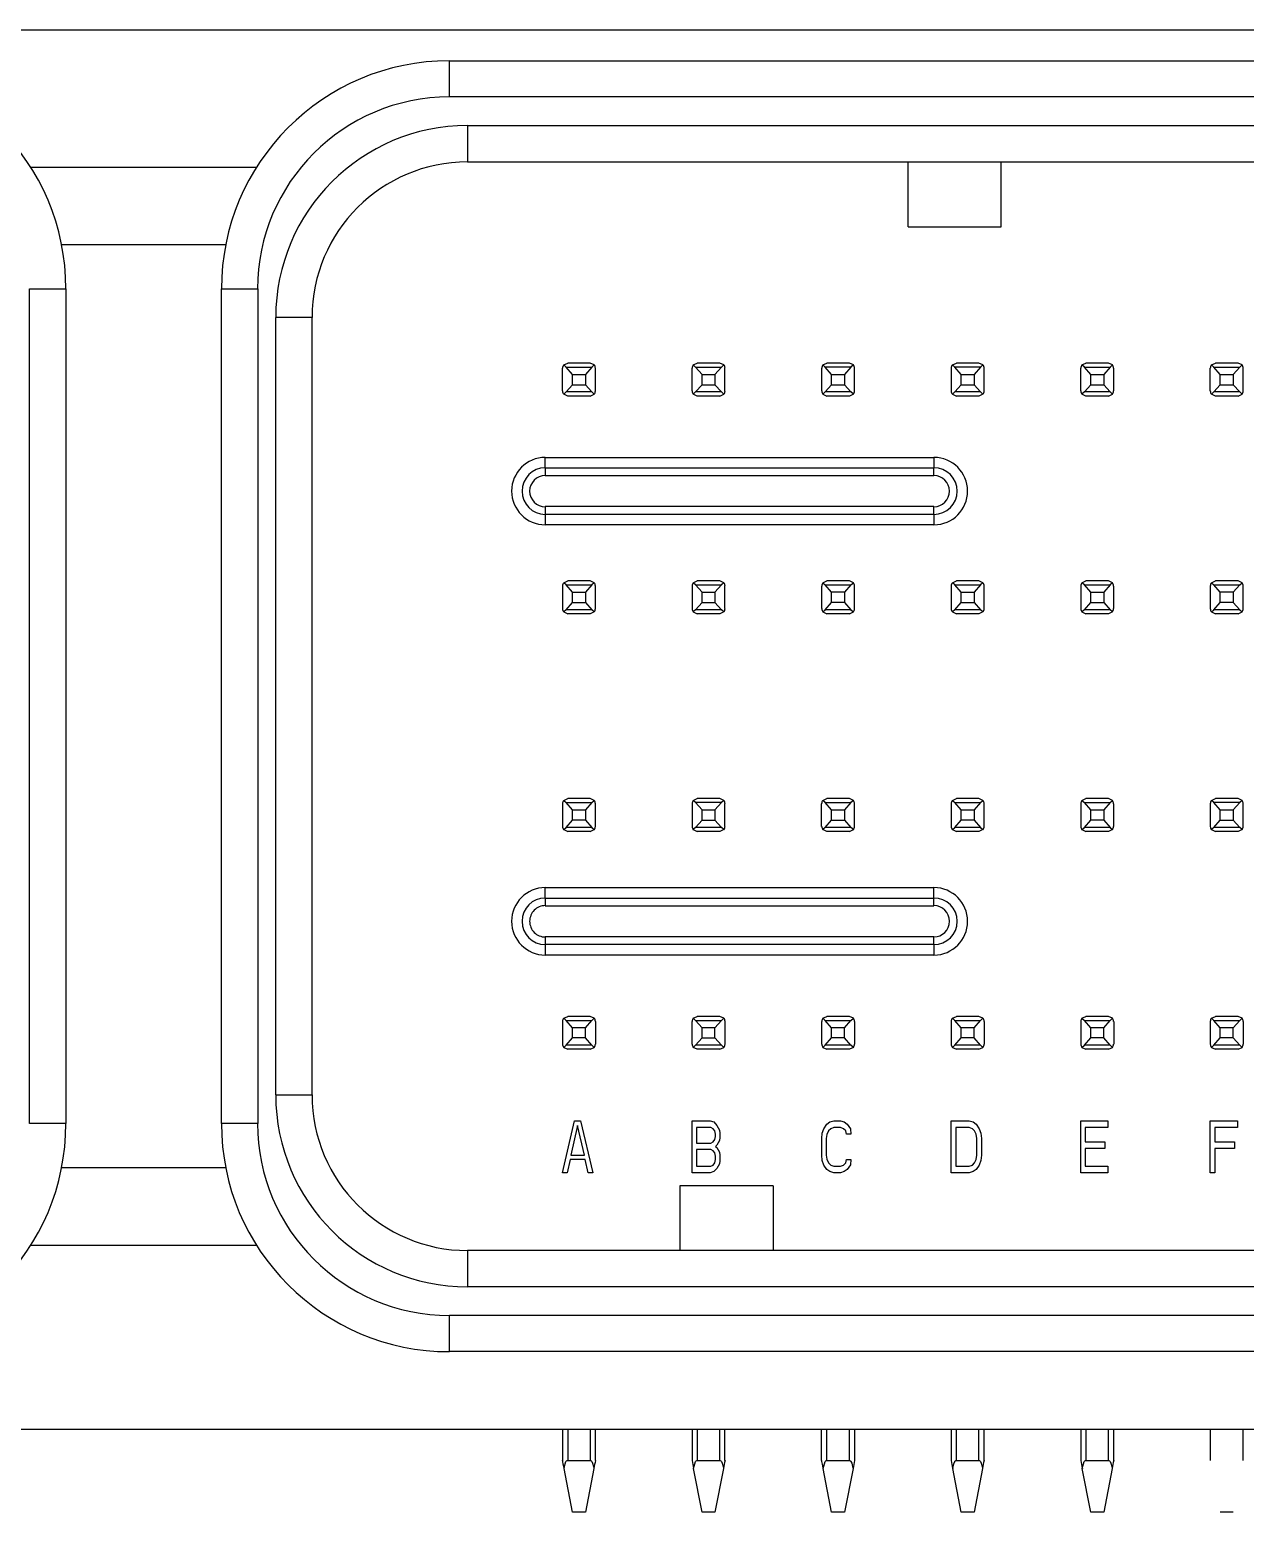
# Model space of a CAD drawing. Extents: x 2.24 to 7.89, y 4.31 to 7.98.
# Drawn here: x 3.895 to 4.819, y 4.374 to 5.5 of the extents above; entities that cross this region are included whole.
import ezdxf

# ---------------------------------------------------------------- set-up
doc = ezdxf.new("R2010")
doc.units = 0
doc.layers.get('0').update_dxf_attribs({"linetype": 'CONTINUOUS'})

msp = doc.modelspace()

# ---------------------------------------------------------------- linework, layer by layer
at = {"color": 7, "linetype": 'CONTINUOUS'}
for p, q in [((3.3302, 5.5003), (4.8302, 5.5003)), ((4.214, 5.4492), (4.214, 5.4767)), ((4.214, 5.4767), (5.5802, 5.4767)), ((5.5802, 5.4492), (4.214, 5.4492)), ((4.2278, 5.4275), (5.5664, 5.4275)), ((4.2278, 5.4275), (4.2278, 5.3999)), ((3.8959, 5.396), (4.0676, 5.396)), ((4.2278, 5.3999), (5.5664, 5.3999)), ((4.5625, 5.3507), (4.5625, 5.3999)), ((4.6333, 5.3507), (4.6333, 5.3999)), ((4.5625, 5.3507), (4.6333, 5.3507)), ((4.0441, 5.337), (3.9194, 5.337)), ((3.8951, 4.6696), (3.8951, 5.3035)), ((3.8951, 5.3035), (3.9227, 5.3035)), ((3.9227, 5.3035), (3.9227, 4.6696)), ((4.0408, 4.6696), (4.0408, 5.3035)), ((4.0408, 5.3035), (4.0684, 5.3035)), ((4.0684, 5.3035), (4.0684, 4.6696)), ((4.0821, 4.6913), (4.0821, 5.2818)), ((4.1097, 5.2818), (4.0821, 5.2818)), ((4.1097, 4.6913), (4.1097, 5.2818)), ((4.3009, 5.2457), (4.3039, 5.2471)), ((4.321, 5.2471), (4.3039, 5.2471)), ((4.324, 5.2457), (4.321, 5.2471)), ((4.3993, 5.2457), (4.4023, 5.2471)), ((4.4195, 5.2471), (4.4023, 5.2471)), ((4.4225, 5.2457), (4.4195, 5.2471)), ((4.4977, 5.2457), (4.5008, 5.2471)), ((4.5179, 5.2471), (4.5008, 5.2471)), ((4.5209, 5.2457), (4.5179, 5.2471)), ((4.5962, 5.2457), (4.5992, 5.2471)), ((4.6163, 5.2471), (4.5992, 5.2471)), ((4.6193, 5.2457), (4.6163, 5.2471)), ((4.6946, 5.2457), (4.6976, 5.2471)), ((4.7147, 5.2471), (4.6976, 5.2471)), ((4.7177, 5.2457), (4.7147, 5.2471)), ((4.793, 5.2457), (4.796, 5.2471)), ((4.8132, 5.2471), (4.796, 5.2471)), ((4.8162, 5.2457), (4.8132, 5.2471)), ((4.3, 5.226), (4.3, 5.2432)), ((4.3027, 5.244), (4.3009, 5.2457)), ((4.3075, 5.2385), (4.3027, 5.244)), ((4.3027, 5.244), (4.3222, 5.244)), ((4.3075, 5.2307), (4.3075, 5.2385)), ((4.3075, 5.2385), (4.3174, 5.2385)), ((4.3222, 5.244), (4.3174, 5.2385)), ((4.3174, 5.2385), (4.3174, 5.2307)), ((4.324, 5.2457), (4.3222, 5.244)), ((4.325, 5.226), (4.325, 5.2432)), ((4.3984, 5.226), (4.3984, 5.2432)), ((4.4011, 5.244), (4.3993, 5.2457)), ((4.406, 5.2385), (4.4011, 5.244)), ((4.4011, 5.244), (4.4207, 5.244)), ((4.406, 5.2385), (4.4158, 5.2385)), ((4.406, 5.2307), (4.406, 5.2385)), ((4.4207, 5.244), (4.4158, 5.2385)), ((4.4158, 5.2385), (4.4158, 5.2307)), ((4.4225, 5.2457), (4.4207, 5.244)), ((4.4234, 5.226), (4.4234, 5.2432)), ((4.4968, 5.2432), (4.4968, 5.226)), ((4.4995, 5.244), (4.4977, 5.2457)), ((4.5044, 5.2385), (4.4995, 5.244)), ((4.5191, 5.244), (4.4995, 5.244)), ((4.5044, 5.2307), (4.5044, 5.2385)), ((4.5044, 5.2385), (4.5142, 5.2385)), ((4.5191, 5.244), (4.5142, 5.2385)), ((4.5142, 5.2385), (4.5142, 5.2307)), ((4.5209, 5.2457), (4.5191, 5.244)), ((4.5218, 5.226), (4.5218, 5.2432)), ((4.5952, 5.2432), (4.5952, 5.226)), ((4.598, 5.244), (4.5962, 5.2457)), ((4.6028, 5.2385), (4.598, 5.244)), ((4.6175, 5.244), (4.598, 5.244)), ((4.6028, 5.2307), (4.6028, 5.2385)), ((4.6028, 5.2385), (4.6127, 5.2385)), ((4.6175, 5.244), (4.6127, 5.2385)), ((4.6127, 5.2385), (4.6127, 5.2307)), ((4.6193, 5.2457), (4.6175, 5.244)), ((4.6202, 5.226), (4.6202, 5.2432)), ((4.6937, 5.226), (4.6937, 5.2432)), ((4.6964, 5.244), (4.6946, 5.2457)), ((4.7012, 5.2385), (4.6964, 5.244)), ((4.6964, 5.244), (4.7159, 5.244)), ((4.7012, 5.2385), (4.7111, 5.2385)), ((4.7012, 5.2307), (4.7012, 5.2385)), ((4.7159, 5.244), (4.7111, 5.2385)), ((4.7111, 5.2385), (4.7111, 5.2307)), ((4.7177, 5.2457), (4.7159, 5.244)), ((4.7187, 5.226), (4.7187, 5.2432)), ((4.7921, 5.226), (4.7921, 5.2432)), ((4.7948, 5.244), (4.793, 5.2457)), ((4.7997, 5.2385), (4.7948, 5.244)), ((4.7948, 5.244), (4.8144, 5.244)), ((4.7997, 5.2307), (4.7997, 5.2385)), ((4.7997, 5.2385), (4.8095, 5.2385)), ((4.8144, 5.244), (4.8095, 5.2385)), ((4.8095, 5.2385), (4.8095, 5.2307)), ((4.8162, 5.2457), (4.8144, 5.244)), ((4.8171, 5.226), (4.8171, 5.2432)), ((4.3027, 5.2252), (4.3009, 5.2235)), ((4.3027, 5.2252), (4.3075, 5.2307)), ((4.3222, 5.2252), (4.3027, 5.2252)), ((4.3075, 5.2307), (4.3174, 5.2307)), ((4.3174, 5.2307), (4.3222, 5.2252)), ((4.324, 5.2235), (4.3222, 5.2252)), ((4.4011, 5.2252), (4.3993, 5.2235)), ((4.4011, 5.2252), (4.406, 5.2307)), ((4.4207, 5.2252), (4.4011, 5.2252)), ((4.406, 5.2307), (4.4158, 5.2307)), ((4.4158, 5.2307), (4.4207, 5.2252)), ((4.4225, 5.2235), (4.4207, 5.2252)), ((4.4995, 5.2252), (4.4977, 5.2235)), ((4.4995, 5.2252), (4.5044, 5.2307)), ((4.5191, 5.2252), (4.4995, 5.2252)), ((4.5044, 5.2307), (4.5142, 5.2307)), ((4.5142, 5.2307), (4.5191, 5.2252)), ((4.5209, 5.2235), (4.5191, 5.2252)), ((4.598, 5.2252), (4.5962, 5.2235)), ((4.598, 5.2252), (4.6028, 5.2307)), ((4.6175, 5.2252), (4.598, 5.2252)), ((4.6028, 5.2307), (4.6127, 5.2307)), ((4.6127, 5.2307), (4.6175, 5.2252)), ((4.6193, 5.2235), (4.6175, 5.2252)), ((4.6964, 5.2252), (4.6946, 5.2235)), ((4.6964, 5.2252), (4.7012, 5.2307)), ((4.7159, 5.2252), (4.6964, 5.2252)), ((4.7012, 5.2307), (4.7111, 5.2307)), ((4.7111, 5.2307), (4.7159, 5.2252)), ((4.7177, 5.2235), (4.7159, 5.2252)), ((4.7948, 5.2252), (4.793, 5.2235)), ((4.7948, 5.2252), (4.7997, 5.2307)), ((4.8144, 5.2252), (4.7948, 5.2252)), ((4.7997, 5.2307), (4.8095, 5.2307)), ((4.8095, 5.2307), (4.8144, 5.2252)), ((4.8162, 5.2235), (4.8144, 5.2252)), ((4.3039, 5.2221), (4.3009, 5.2235)), ((4.321, 5.2221), (4.3039, 5.2221)), ((4.321, 5.2221), (4.324, 5.2235)), ((4.4023, 5.2221), (4.3993, 5.2235)), ((4.4195, 5.2221), (4.4023, 5.2221)), ((4.4195, 5.2221), (4.4225, 5.2235)), ((4.4977, 5.2235), (4.5008, 5.2221)), ((4.5179, 5.2221), (4.5008, 5.2221)), ((4.5209, 5.2235), (4.5179, 5.2221)), ((4.5962, 5.2235), (4.5992, 5.2221)), ((4.6163, 5.2221), (4.5992, 5.2221)), ((4.6193, 5.2235), (4.6163, 5.2221)), ((4.6976, 5.2221), (4.6946, 5.2235)), ((4.7147, 5.2221), (4.6976, 5.2221)), ((4.7147, 5.2221), (4.7177, 5.2235)), ((4.796, 5.2221), (4.793, 5.2235)), ((4.8132, 5.2221), (4.796, 5.2221)), ((4.8132, 5.2221), (4.8162, 5.2235)), ((4.2869, 5.1677), (4.2869, 5.1755)), ((4.2869, 5.1755), (4.5821, 5.1755)), ((4.5821, 5.1755), (4.5821, 5.1677)), ((4.2869, 5.1677), (4.2869, 5.1618)), ((4.2869, 5.1677), (4.5821, 5.1677)), ((4.2869, 5.1618), (4.5821, 5.1618)), ((4.5821, 5.1618), (4.5821, 5.1677)), ((4.5821, 5.1381), (4.2869, 5.1381)), ((4.2869, 5.1381), (4.2869, 5.1322)), ((4.5821, 5.1322), (4.5821, 5.1381)), ((4.5821, 5.1322), (4.2869, 5.1322)), ((4.2869, 5.1322), (4.2869, 5.1244)), ((4.5821, 5.1244), (4.2869, 5.1244)), ((4.5821, 5.1322), (4.5821, 5.1244)), ((4.3009, 5.0803), (4.3039, 5.0817)), ((4.3027, 5.0787), (4.3009, 5.0803)), ((4.3075, 5.0731), (4.3027, 5.0787)), ((4.3027, 5.0787), (4.3222, 5.0787)), ((4.321, 5.0817), (4.3039, 5.0817)), ((4.3222, 5.0787), (4.3174, 5.0731)), ((4.324, 5.0803), (4.321, 5.0817)), ((4.324, 5.0803), (4.3222, 5.0787)), ((4.3993, 5.0803), (4.4023, 5.0817)), ((4.4011, 5.0787), (4.3993, 5.0803)), ((4.406, 5.0731), (4.4011, 5.0787)), ((4.4011, 5.0787), (4.4207, 5.0787)), ((4.4195, 5.0817), (4.4023, 5.0817)), ((4.4207, 5.0787), (4.4158, 5.0731)), ((4.4225, 5.0803), (4.4195, 5.0817)), ((4.4225, 5.0803), (4.4207, 5.0787)), ((4.4977, 5.0803), (4.5008, 5.0817)), ((4.4977, 5.0803), (4.4995, 5.0787)), ((4.5044, 5.0731), (4.4995, 5.0787)), ((4.4995, 5.0787), (4.5191, 5.0787)), ((4.5179, 5.0817), (4.5008, 5.0817)), ((4.5191, 5.0787), (4.5142, 5.0731)), ((4.5209, 5.0803), (4.5179, 5.0817)), ((4.5191, 5.0787), (4.5209, 5.0803)), ((4.5962, 5.0803), (4.5992, 5.0817)), ((4.598, 5.0787), (4.5962, 5.0803)), ((4.6028, 5.0731), (4.598, 5.0787)), ((4.598, 5.0787), (4.6175, 5.0787)), ((4.6163, 5.0817), (4.5992, 5.0817)), ((4.6175, 5.0787), (4.6127, 5.0731)), ((4.6193, 5.0803), (4.6163, 5.0817)), ((4.6193, 5.0803), (4.6175, 5.0787)), ((4.6946, 5.0803), (4.6976, 5.0817)), ((4.6964, 5.0787), (4.6946, 5.0803)), ((4.7012, 5.0731), (4.6964, 5.0787)), ((4.6964, 5.0787), (4.7159, 5.0787)), ((4.7147, 5.0817), (4.6976, 5.0817)), ((4.7159, 5.0787), (4.7111, 5.0731)), ((4.7177, 5.0803), (4.7147, 5.0817)), ((4.7177, 5.0803), (4.7159, 5.0787)), ((4.793, 5.0803), (4.796, 5.0817)), ((4.793, 5.0803), (4.7948, 5.0787)), ((4.7997, 5.0731), (4.7948, 5.0787)), ((4.7948, 5.0787), (4.8144, 5.0787)), ((4.8132, 5.0817), (4.796, 5.0817)), ((4.8144, 5.0787), (4.8095, 5.0731)), ((4.8162, 5.0803), (4.8132, 5.0817)), ((4.8144, 5.0787), (4.8162, 5.0803)), ((4.3, 5.0778), (4.3, 5.0607)), ((4.3075, 5.0653), (4.3075, 5.0731)), ((4.3075, 5.0731), (4.3174, 5.0731)), ((4.3174, 5.0731), (4.3174, 5.0653)), ((4.325, 5.0607), (4.325, 5.0778)), ((4.3984, 5.0778), (4.3984, 5.0607)), ((4.406, 5.0653), (4.406, 5.0731)), ((4.406, 5.0731), (4.4158, 5.0731)), ((4.4158, 5.0731), (4.4158, 5.0653)), ((4.4234, 5.0607), (4.4234, 5.0778)), ((4.4968, 5.0778), (4.4968, 5.0607)), ((4.5044, 5.0653), (4.5044, 5.0731)), ((4.5142, 5.0731), (4.5044, 5.0731)), ((4.5142, 5.0731), (4.5142, 5.0653)), ((4.5218, 5.0607), (4.5218, 5.0778)), ((4.5952, 5.0778), (4.5952, 5.0607)), ((4.6028, 5.0653), (4.6028, 5.0731)), ((4.6028, 5.0731), (4.6127, 5.0731)), ((4.6127, 5.0731), (4.6127, 5.0653)), ((4.6202, 5.0607), (4.6202, 5.0778)), ((4.6937, 5.0778), (4.6937, 5.0607)), ((4.7012, 5.0653), (4.7012, 5.0731)), ((4.7012, 5.0731), (4.7111, 5.0731)), ((4.7111, 5.0731), (4.7111, 5.0653)), ((4.7187, 5.0607), (4.7187, 5.0778)), ((4.7921, 5.0778), (4.7921, 5.0607)), ((4.8095, 5.0731), (4.7997, 5.0731)), ((4.7997, 5.0653), (4.7997, 5.0731)), ((4.8095, 5.0731), (4.8095, 5.0653)), ((4.8171, 5.0607), (4.8171, 5.0778)), ((4.3027, 5.0598), (4.3009, 5.0581)), ((4.3009, 5.0581), (4.3039, 5.0567)), ((4.3027, 5.0598), (4.3075, 5.0653)), ((4.3222, 5.0598), (4.3027, 5.0598)), ((4.321, 5.0567), (4.3039, 5.0567)), ((4.3075, 5.0653), (4.3174, 5.0653)), ((4.3174, 5.0653), (4.3222, 5.0598)), ((4.324, 5.0581), (4.321, 5.0567)), ((4.324, 5.0581), (4.3222, 5.0598)), ((4.4011, 5.0598), (4.3993, 5.0581)), ((4.3993, 5.0581), (4.4023, 5.0567)), ((4.4011, 5.0598), (4.406, 5.0653)), ((4.4207, 5.0598), (4.4011, 5.0598)), ((4.4195, 5.0567), (4.4023, 5.0567)), ((4.406, 5.0653), (4.4158, 5.0653)), ((4.4158, 5.0653), (4.4207, 5.0598)), ((4.4225, 5.0581), (4.4195, 5.0567)), ((4.4225, 5.0581), (4.4207, 5.0598)), ((4.4977, 5.0581), (4.4995, 5.0598)), ((4.4977, 5.0581), (4.5008, 5.0567)), ((4.4995, 5.0598), (4.5044, 5.0653)), ((4.5191, 5.0598), (4.4995, 5.0598)), ((4.5179, 5.0567), (4.5008, 5.0567)), ((4.5142, 5.0653), (4.5044, 5.0653)), ((4.5142, 5.0653), (4.5191, 5.0598)), ((4.5179, 5.0567), (4.5209, 5.0581)), ((4.5191, 5.0598), (4.5209, 5.0581)), ((4.598, 5.0598), (4.5962, 5.0581)), ((4.5962, 5.0581), (4.5992, 5.0567)), ((4.598, 5.0598), (4.6028, 5.0653)), ((4.6175, 5.0598), (4.598, 5.0598)), ((4.6163, 5.0567), (4.5992, 5.0567)), ((4.6028, 5.0653), (4.6127, 5.0653)), ((4.6127, 5.0653), (4.6175, 5.0598)), ((4.6193, 5.0581), (4.6163, 5.0567)), ((4.6193, 5.0581), (4.6175, 5.0598)), ((4.6964, 5.0598), (4.6946, 5.0581)), ((4.6946, 5.0581), (4.6976, 5.0567)), ((4.6964, 5.0598), (4.7012, 5.0653)), ((4.7159, 5.0598), (4.6964, 5.0598)), ((4.7147, 5.0567), (4.6976, 5.0567)), ((4.7012, 5.0653), (4.7111, 5.0653)), ((4.7111, 5.0653), (4.7159, 5.0598)), ((4.7177, 5.0581), (4.7147, 5.0567)), ((4.7177, 5.0581), (4.7159, 5.0598)), ((4.793, 5.0581), (4.7948, 5.0598)), ((4.793, 5.0581), (4.796, 5.0567)), ((4.7948, 5.0598), (4.7997, 5.0653)), ((4.8144, 5.0598), (4.7948, 5.0598)), ((4.8132, 5.0567), (4.796, 5.0567)), ((4.8095, 5.0653), (4.7997, 5.0653)), ((4.8095, 5.0653), (4.8144, 5.0598)), ((4.8132, 5.0567), (4.8162, 5.0581)), ((4.8144, 5.0598), (4.8162, 5.0581)), ((4.3, 4.9124), (4.3, 4.8953)), ((4.3009, 4.915), (4.3039, 4.9164)), ((4.3009, 4.915), (4.3027, 4.9133)), ((4.3075, 4.9078), (4.3027, 4.9133)), ((4.3027, 4.9133), (4.3222, 4.9133)), ((4.321, 4.9164), (4.3039, 4.9164)), ((4.3222, 4.9133), (4.3174, 4.9078)), ((4.324, 4.915), (4.321, 4.9164)), ((4.3222, 4.9133), (4.324, 4.915)), ((4.325, 4.8953), (4.325, 4.9124)), ((4.3984, 4.9124), (4.3984, 4.8953)), ((4.3993, 4.915), (4.4023, 4.9164)), ((4.4011, 4.9133), (4.3993, 4.915)), ((4.406, 4.9078), (4.4011, 4.9133)), ((4.4207, 4.9133), (4.4011, 4.9133)), ((4.4195, 4.9164), (4.4023, 4.9164)), ((4.4207, 4.9133), (4.4158, 4.9078)), ((4.4225, 4.915), (4.4195, 4.9164)), ((4.4225, 4.915), (4.4207, 4.9133)), ((4.4234, 4.8953), (4.4234, 4.9124)), ((4.4968, 4.8953), (4.4968, 4.9124)), ((4.4977, 4.915), (4.5008, 4.9164)), ((4.4995, 4.9133), (4.4977, 4.915)), ((4.5044, 4.9078), (4.4995, 4.9133)), ((4.4995, 4.9133), (4.5191, 4.9133)), ((4.5179, 4.9164), (4.5008, 4.9164)), ((4.5191, 4.9133), (4.5142, 4.9078)), ((4.5209, 4.915), (4.5179, 4.9164)), ((4.5209, 4.915), (4.5191, 4.9133)), ((4.5218, 4.8953), (4.5218, 4.9124)), ((4.5952, 4.9124), (4.5952, 4.8953)), ((4.5962, 4.915), (4.5992, 4.9164)), ((4.5962, 4.915), (4.598, 4.9133)), ((4.6028, 4.9078), (4.598, 4.9133)), ((4.598, 4.9133), (4.6175, 4.9133)), ((4.6163, 4.9164), (4.5992, 4.9164)), ((4.6175, 4.9133), (4.6127, 4.9078)), ((4.6193, 4.915), (4.6163, 4.9164)), ((4.6175, 4.9133), (4.6193, 4.915)), ((4.6202, 4.8953), (4.6202, 4.9124)), ((4.6937, 4.9124), (4.6937, 4.8953)), ((4.6946, 4.915), (4.6976, 4.9164)), ((4.6946, 4.915), (4.6964, 4.9133)), ((4.7012, 4.9078), (4.6964, 4.9133)), ((4.6964, 4.9133), (4.7159, 4.9133)), ((4.7147, 4.9164), (4.6976, 4.9164)), ((4.7159, 4.9133), (4.7111, 4.9078)), ((4.7177, 4.915), (4.7147, 4.9164)), ((4.7159, 4.9133), (4.7177, 4.915)), ((4.7187, 4.8953), (4.7187, 4.9124)), ((4.7921, 4.9124), (4.7921, 4.8953)), ((4.793, 4.915), (4.796, 4.9164)), ((4.7948, 4.9133), (4.793, 4.915)), ((4.7997, 4.9078), (4.7948, 4.9133)), ((4.8144, 4.9133), (4.7948, 4.9133)), ((4.8132, 4.9164), (4.796, 4.9164)), ((4.8144, 4.9133), (4.8095, 4.9078)), ((4.8162, 4.915), (4.8132, 4.9164)), ((4.8162, 4.915), (4.8144, 4.9133)), ((4.8171, 4.8953), (4.8171, 4.9124)), ((4.3027, 4.8945), (4.3075, 4.9)), ((4.3075, 4.9), (4.3075, 4.9078)), ((4.3075, 4.9078), (4.3174, 4.9078)), ((4.3174, 4.9), (4.3075, 4.9)), ((4.3174, 4.9078), (4.3174, 4.9)), ((4.3174, 4.9), (4.3222, 4.8945)), ((4.4011, 4.8945), (4.406, 4.9)), ((4.406, 4.9), (4.406, 4.9078)), ((4.406, 4.9078), (4.4158, 4.9078)), ((4.406, 4.9), (4.4158, 4.9)), ((4.4158, 4.9078), (4.4158, 4.9)), ((4.4158, 4.9), (4.4207, 4.8945)), ((4.4995, 4.8945), (4.5044, 4.9)), ((4.5044, 4.9), (4.5044, 4.9078)), ((4.5044, 4.9078), (4.5142, 4.9078)), ((4.5044, 4.9), (4.5142, 4.9)), ((4.5142, 4.9078), (4.5142, 4.9)), ((4.5142, 4.9), (4.5191, 4.8945)), ((4.598, 4.8945), (4.6028, 4.9)), ((4.6028, 4.9), (4.6028, 4.9078)), ((4.6028, 4.9078), (4.6127, 4.9078)), ((4.6127, 4.9), (4.6028, 4.9)), ((4.6127, 4.9078), (4.6127, 4.9)), ((4.6127, 4.9), (4.6175, 4.8945)), ((4.6964, 4.8945), (4.7012, 4.9)), ((4.7012, 4.9078), (4.7111, 4.9078)), ((4.7012, 4.9), (4.7012, 4.9078)), ((4.7111, 4.9), (4.7012, 4.9)), ((4.7111, 4.9078), (4.7111, 4.9)), ((4.7111, 4.9), (4.7159, 4.8945)), ((4.7948, 4.8945), (4.7997, 4.9)), ((4.7997, 4.9), (4.7997, 4.9078)), ((4.7997, 4.9078), (4.8095, 4.9078)), ((4.7997, 4.9), (4.8095, 4.9)), ((4.8095, 4.9078), (4.8095, 4.9)), ((4.8095, 4.9), (4.8144, 4.8945)), ((4.3009, 4.8928), (4.3027, 4.8945)), ((4.3009, 4.8928), (4.3039, 4.8914)), ((4.3222, 4.8945), (4.3027, 4.8945)), ((4.321, 4.8914), (4.3039, 4.8914)), ((4.321, 4.8914), (4.324, 4.8928)), ((4.3222, 4.8945), (4.324, 4.8928)), ((4.4011, 4.8945), (4.3993, 4.8928)), ((4.3993, 4.8928), (4.4023, 4.8914)), ((4.4207, 4.8945), (4.4011, 4.8945)), ((4.4195, 4.8914), (4.4023, 4.8914)), ((4.4225, 4.8928), (4.4195, 4.8914)), ((4.4225, 4.8928), (4.4207, 4.8945)), ((4.4995, 4.8945), (4.4977, 4.8928)), ((4.5008, 4.8914), (4.4977, 4.8928)), ((4.5191, 4.8945), (4.4995, 4.8945)), ((4.5179, 4.8914), (4.5008, 4.8914)), ((4.5179, 4.8914), (4.5209, 4.8928)), ((4.5209, 4.8928), (4.5191, 4.8945)), ((4.5962, 4.8928), (4.598, 4.8945)), ((4.5962, 4.8928), (4.5992, 4.8914)), ((4.6175, 4.8945), (4.598, 4.8945)), ((4.6163, 4.8914), (4.5992, 4.8914)), ((4.6193, 4.8928), (4.6163, 4.8914)), ((4.6175, 4.8945), (4.6193, 4.8928)), ((4.6946, 4.8928), (4.6964, 4.8945)), ((4.6946, 4.8928), (4.6976, 4.8914)), ((4.7159, 4.8945), (4.6964, 4.8945)), ((4.7147, 4.8914), (4.6976, 4.8914)), ((4.7177, 4.8928), (4.7147, 4.8914)), ((4.7159, 4.8945), (4.7177, 4.8928)), ((4.7948, 4.8945), (4.793, 4.8928)), ((4.793, 4.8928), (4.796, 4.8914)), ((4.8144, 4.8945), (4.7948, 4.8945)), ((4.8132, 4.8914), (4.796, 4.8914)), ((4.8162, 4.8928), (4.8132, 4.8914)), ((4.8162, 4.8928), (4.8144, 4.8945)), ((4.2869, 4.8409), (4.2869, 4.8488)), ((4.2869, 4.8488), (4.5821, 4.8488)), ((4.5821, 4.8409), (4.5821, 4.8488)), ((4.2869, 4.8409), (4.2869, 4.835)), ((4.2869, 4.8409), (4.5821, 4.8409)), ((4.2869, 4.835), (4.5821, 4.835)), ((4.5821, 4.835), (4.5821, 4.8409)), ((4.5821, 4.8113), (4.2869, 4.8113)), ((4.2869, 4.8113), (4.2869, 4.8055)), ((4.5821, 4.8055), (4.5821, 4.8113)), ((4.5821, 4.8055), (4.2869, 4.8055)), ((4.2869, 4.8055), (4.2869, 4.7976)), ((4.5821, 4.7976), (4.2869, 4.7976)), ((4.5821, 4.8055), (4.5821, 4.7976)), ((4.3, 4.7471), (4.3, 4.73)), ((4.3009, 4.7496), (4.3039, 4.751)), ((4.3009, 4.7496), (4.3027, 4.7479)), ((4.3075, 4.7424), (4.3027, 4.7479)), ((4.3027, 4.7479), (4.3222, 4.7479)), ((4.321, 4.751), (4.3039, 4.751)), ((4.3174, 4.7424), (4.3075, 4.7424)), ((4.3075, 4.7346), (4.3075, 4.7424)), ((4.3174, 4.7424), (4.3222, 4.7479)), ((4.3174, 4.7346), (4.3174, 4.7424)), ((4.324, 4.7496), (4.321, 4.751)), ((4.3222, 4.7479), (4.324, 4.7496)), ((4.325, 4.7471), (4.325, 4.73)), ((4.3984, 4.73), (4.3984, 4.7471)), ((4.3993, 4.7496), (4.4023, 4.751)), ((4.4011, 4.7479), (4.3993, 4.7496)), ((4.406, 4.7424), (4.4011, 4.7479)), ((4.4011, 4.7479), (4.4207, 4.7479)), ((4.4195, 4.751), (4.4023, 4.751)), ((4.406, 4.7346), (4.406, 4.7424)), ((4.4158, 4.7424), (4.406, 4.7424)), ((4.4158, 4.7424), (4.4207, 4.7479)), ((4.4158, 4.7346), (4.4158, 4.7424)), ((4.4225, 4.7496), (4.4195, 4.751)), ((4.4207, 4.7479), (4.4225, 4.7496)), ((4.4234, 4.7471), (4.4234, 4.73)), ((4.4968, 4.7471), (4.4968, 4.73)), ((4.4977, 4.7496), (4.5008, 4.751)), ((4.4977, 4.7496), (4.4995, 4.7479)), ((4.5044, 4.7424), (4.4995, 4.7479)), ((4.4995, 4.7479), (4.5191, 4.7479)), ((4.5179, 4.751), (4.5008, 4.751)), ((4.5142, 4.7424), (4.5044, 4.7424)), ((4.5044, 4.7346), (4.5044, 4.7424)), ((4.5142, 4.7424), (4.5191, 4.7479)), ((4.5142, 4.7346), (4.5142, 4.7424)), ((4.5209, 4.7496), (4.5179, 4.751)), ((4.5191, 4.7479), (4.5209, 4.7496)), ((4.5218, 4.7471), (4.5218, 4.73)), ((4.5952, 4.7471), (4.5952, 4.73)), ((4.5962, 4.7496), (4.5992, 4.751)), ((4.5962, 4.7496), (4.598, 4.7479)), ((4.6028, 4.7424), (4.598, 4.7479)), ((4.598, 4.7479), (4.6175, 4.7479)), ((4.6163, 4.751), (4.5992, 4.751)), ((4.6028, 4.7346), (4.6028, 4.7424)), ((4.6127, 4.7424), (4.6028, 4.7424)), ((4.6127, 4.7424), (4.6175, 4.7479)), ((4.6127, 4.7346), (4.6127, 4.7424)), ((4.6193, 4.7496), (4.6163, 4.751)), ((4.6175, 4.7479), (4.6193, 4.7496)), ((4.6202, 4.7471), (4.6202, 4.73)), ((4.6937, 4.7471), (4.6937, 4.73)), ((4.6946, 4.7496), (4.6976, 4.751)), ((4.6946, 4.7496), (4.6964, 4.7479)), ((4.7012, 4.7424), (4.6964, 4.7479)), ((4.6964, 4.7479), (4.7159, 4.7479)), ((4.7147, 4.751), (4.6976, 4.751)), ((4.7012, 4.7346), (4.7012, 4.7424)), ((4.7111, 4.7424), (4.7012, 4.7424)), ((4.7111, 4.7424), (4.7159, 4.7479)), ((4.7111, 4.7346), (4.7111, 4.7424)), ((4.7177, 4.7496), (4.7147, 4.751)), ((4.7159, 4.7479), (4.7177, 4.7496)), ((4.7187, 4.7471), (4.7187, 4.73)), ((4.7921, 4.7471), (4.7921, 4.73)), ((4.793, 4.7496), (4.796, 4.751)), ((4.793, 4.7496), (4.7948, 4.7479)), ((4.7997, 4.7424), (4.7948, 4.7479)), ((4.7948, 4.7479), (4.8144, 4.7479)), ((4.8132, 4.751), (4.796, 4.751)), ((4.8095, 4.7424), (4.7997, 4.7424)), ((4.7997, 4.7346), (4.7997, 4.7424)), ((4.8095, 4.7424), (4.8144, 4.7479)), ((4.8095, 4.7346), (4.8095, 4.7424)), ((4.8162, 4.7496), (4.8132, 4.751)), ((4.8144, 4.7479), (4.8162, 4.7496)), ((4.8171, 4.7471), (4.8171, 4.73)), ((4.3027, 4.7291), (4.3075, 4.7346)), ((4.3174, 4.7346), (4.3075, 4.7346)), ((4.3222, 4.7291), (4.3174, 4.7346)), ((4.4011, 4.7291), (4.406, 4.7346)), ((4.406, 4.7346), (4.4158, 4.7346)), ((4.4158, 4.7346), (4.4207, 4.7291)), ((4.4995, 4.7291), (4.5044, 4.7346)), ((4.5142, 4.7346), (4.5044, 4.7346)), ((4.5191, 4.7291), (4.5142, 4.7346)), ((4.598, 4.7291), (4.6028, 4.7346)), ((4.6127, 4.7346), (4.6028, 4.7346)), ((4.6175, 4.7291), (4.6127, 4.7346)), ((4.6964, 4.7291), (4.7012, 4.7346)), ((4.7111, 4.7346), (4.7012, 4.7346)), ((4.7159, 4.7291), (4.7111, 4.7346)), ((4.7948, 4.7291), (4.7997, 4.7346)), ((4.8095, 4.7346), (4.7997, 4.7346)), ((4.8144, 4.7291), (4.8095, 4.7346)), ((4.3009, 4.7274), (4.3027, 4.7291)), ((4.3009, 4.7274), (4.3039, 4.726)), ((4.3222, 4.7291), (4.3027, 4.7291)), ((4.321, 4.726), (4.3039, 4.726)), ((4.321, 4.726), (4.324, 4.7274)), ((4.324, 4.7274), (4.3222, 4.7291)), ((4.4011, 4.7291), (4.3993, 4.7274)), ((4.4023, 4.726), (4.3993, 4.7274)), ((4.4207, 4.7291), (4.4011, 4.7291)), ((4.4195, 4.726), (4.4023, 4.726)), ((4.4195, 4.726), (4.4225, 4.7274)), ((4.4225, 4.7274), (4.4207, 4.7291)), ((4.4977, 4.7274), (4.4995, 4.7291)), ((4.4977, 4.7274), (4.5008, 4.726)), ((4.5191, 4.7291), (4.4995, 4.7291)), ((4.5179, 4.726), (4.5008, 4.726)), ((4.5209, 4.7274), (4.5179, 4.726)), ((4.5209, 4.7274), (4.5191, 4.7291)), ((4.5962, 4.7274), (4.598, 4.7291)), ((4.5962, 4.7274), (4.5992, 4.726)), ((4.6175, 4.7291), (4.598, 4.7291)), ((4.6163, 4.726), (4.5992, 4.726)), ((4.6163, 4.726), (4.6193, 4.7274)), ((4.6193, 4.7274), (4.6175, 4.7291)), ((4.6946, 4.7274), (4.6964, 4.7291)), ((4.6946, 4.7274), (4.6976, 4.726)), ((4.7159, 4.7291), (4.6964, 4.7291)), ((4.7147, 4.726), (4.6976, 4.726)), ((4.7147, 4.726), (4.7177, 4.7274)), ((4.7177, 4.7274), (4.7159, 4.7291)), ((4.793, 4.7274), (4.7948, 4.7291)), ((4.793, 4.7274), (4.796, 4.726)), ((4.8144, 4.7291), (4.7948, 4.7291)), ((4.8132, 4.726), (4.796, 4.726)), ((4.8132, 4.726), (4.8162, 4.7274)), ((4.8162, 4.7274), (4.8144, 4.7291)), ((4.0821, 4.6913), (4.1097, 4.6913)), ((3.9227, 4.6696), (3.8951, 4.6696)), ((4.0684, 4.6696), (4.0408, 4.6696)), ((4.3, 4.6322), (4.3091, 4.6716)), ((4.3114, 4.6682), (4.3063, 4.6456)), ((4.3091, 4.6716), (4.3137, 4.6716)), ((4.3166, 4.6456), (4.3114, 4.6682)), ((4.3137, 4.6716), (4.3229, 4.6322)), ((4.3984, 4.6716), (4.4122, 4.6716)), ((4.3984, 4.6322), (4.3984, 4.6716)), ((4.4018, 4.6666), (4.4018, 4.6548)), ((4.4127, 4.6666), (4.4018, 4.6666)), ((4.4122, 4.6716), (4.415, 4.6708)), ((4.4145, 4.6657), (4.4127, 4.6666)), ((4.4156, 4.6641), (4.4145, 4.6657)), ((4.415, 4.6708), (4.4173, 4.6682)), ((4.4162, 4.6615), (4.4156, 4.6641)), ((4.4173, 4.6682), (4.4192, 4.6647)), ((4.4192, 4.6647), (4.4196, 4.6624)), ((4.4196, 4.6624), (4.4196, 4.659)), ((4.4969, 4.6582), (4.4973, 4.6622)), ((4.4973, 4.6622), (4.4985, 4.6657)), ((4.4985, 4.6657), (4.5008, 4.6691)), ((4.502, 4.6641), (4.5007, 4.6614)), ((4.5008, 4.6691), (4.5031, 4.6708)), ((4.5037, 4.6657), (4.502, 4.6641)), ((4.5031, 4.6708), (4.506, 4.6716)), ((4.506, 4.6666), (4.5037, 4.6657)), ((4.506, 4.6716), (4.5112, 4.6716)), ((4.5112, 4.6666), (4.506, 4.6666)), ((4.5112, 4.6716), (4.514, 4.6708)), ((4.5135, 4.6657), (4.5112, 4.6666)), ((4.5153, 4.664), (4.5135, 4.6657)), ((4.514, 4.6708), (4.5163, 4.6691)), ((4.5157, 4.6615), (4.5153, 4.664)), ((4.5163, 4.6691), (4.5187, 4.6656)), ((4.5187, 4.6656), (4.5191, 4.6615)), ((4.5952, 4.6716), (4.609, 4.6716)), ((4.5952, 4.6322), (4.5952, 4.6716)), ((4.5987, 4.6666), (4.5987, 4.6373)), ((4.609, 4.6666), (4.5987, 4.6666)), ((4.609, 4.6716), (4.6119, 4.6708)), ((4.6113, 4.6657), (4.609, 4.6666)), ((4.613, 4.6641), (4.6113, 4.6657)), ((4.6119, 4.6708), (4.6142, 4.6691)), ((4.6142, 4.6615), (4.613, 4.6641)), ((4.6142, 4.6691), (4.6165, 4.6657)), ((4.6165, 4.6657), (4.6177, 4.6622)), ((4.6177, 4.6622), (4.6182, 4.6582)), ((4.6937, 4.6716), (4.7143, 4.6716)), ((4.6937, 4.6322), (4.6937, 4.6716)), ((4.6971, 4.6666), (4.6971, 4.6557)), ((4.7143, 4.6666), (4.6971, 4.6666)), ((4.7143, 4.6716), (4.7143, 4.6666)), ((4.7921, 4.6716), (4.8128, 4.6716)), ((4.7921, 4.6322), (4.7921, 4.6716)), ((4.7955, 4.6666), (4.7955, 4.6557)), ((4.8128, 4.6666), (4.7955, 4.6666)), ((4.8128, 4.6716), (4.8128, 4.6666)), ((4.4018, 4.6548), (4.4127, 4.6548)), ((4.4127, 4.6548), (4.4145, 4.6557)), ((4.4145, 4.6557), (4.4156, 4.6574)), ((4.4156, 4.6574), (4.4162, 4.6599)), ((4.4162, 4.6599), (4.4162, 4.6615)), ((4.4173, 4.6532), (4.4162, 4.6523)), ((4.4162, 4.6523), (4.4173, 4.6515)), ((4.4192, 4.6567), (4.4173, 4.6532)), ((4.4173, 4.6515), (4.4192, 4.648)), ((4.4196, 4.659), (4.4192, 4.6567)), ((4.4969, 4.6456), (4.4969, 4.6582)), ((4.5007, 4.6614), (4.5003, 4.6582)), ((4.5003, 4.6582), (4.5003, 4.6456)), ((4.5191, 4.6615), (4.5157, 4.6615)), ((4.6148, 4.6582), (4.6142, 4.6615)), ((4.6148, 4.6456), (4.6148, 4.6582)), ((4.6182, 4.6582), (4.6182, 4.6456)), ((4.6971, 4.6557), (4.712, 4.6557)), ((4.712, 4.6507), (4.6971, 4.6507)), ((4.6971, 4.6507), (4.6971, 4.6373)), ((4.712, 4.6557), (4.712, 4.6507)), ((4.7955, 4.6557), (4.8105, 4.6557)), ((4.7955, 4.6507), (4.7955, 4.6322)), ((4.8105, 4.6507), (4.7955, 4.6507)), ((4.8105, 4.6557), (4.8105, 4.6507)), ((4.3057, 4.6423), (4.3034, 4.6322)), ((4.3172, 4.6423), (4.3057, 4.6423)), ((4.3063, 4.6456), (4.3166, 4.6456)), ((4.3195, 4.6322), (4.3172, 4.6423)), ((4.4127, 4.6498), (4.4018, 4.6498)), ((4.4018, 4.6498), (4.4018, 4.6373)), ((4.4145, 4.649), (4.4127, 4.6498)), ((4.4156, 4.6473), (4.4145, 4.649)), ((4.4145, 4.6381), (4.4156, 4.6398)), ((4.4162, 4.6448), (4.4156, 4.6473)), ((4.4156, 4.6398), (4.4162, 4.6423)), ((4.4162, 4.6423), (4.4162, 4.6448)), ((4.4192, 4.6391), (4.4173, 4.6356)), ((4.4192, 4.648), (4.4196, 4.6456)), ((4.4196, 4.6414), (4.4192, 4.6391)), ((4.4196, 4.6456), (4.4196, 4.6414)), ((4.4973, 4.6416), (4.4969, 4.6456)), ((4.4985, 4.6381), (4.4973, 4.6416)), ((4.5003, 4.6456), (4.5007, 4.6425)), ((4.5007, 4.6425), (4.502, 4.6398)), ((4.502, 4.6398), (4.5037, 4.6381)), ((4.5135, 4.6381), (4.5153, 4.6399)), ((4.5153, 4.6399), (4.5157, 4.6423)), ((4.5157, 4.6423), (4.5191, 4.6423)), ((4.5191, 4.6423), (4.5187, 4.6382)), ((4.6113, 4.6381), (4.613, 4.6398)), ((4.613, 4.6398), (4.6142, 4.6423)), ((4.6142, 4.6423), (4.6148, 4.6456)), ((4.6177, 4.6416), (4.6165, 4.6381)), ((4.6182, 4.6456), (4.6177, 4.6416)), ((3.9194, 4.6362), (4.0441, 4.6362)), ((4.3034, 4.6322), (4.3, 4.6322)), ((4.3229, 4.6322), (4.3195, 4.6322)), ((4.4122, 4.6322), (4.3984, 4.6322)), ((4.4018, 4.6373), (4.4127, 4.6373)), ((4.415, 4.6331), (4.4122, 4.6322)), ((4.4127, 4.6373), (4.4145, 4.6381)), ((4.4173, 4.6356), (4.415, 4.6331)), ((4.5008, 4.6347), (4.4985, 4.6381)), ((4.5031, 4.6331), (4.5008, 4.6347)), ((4.506, 4.6322), (4.5031, 4.6331)), ((4.5037, 4.6381), (4.506, 4.6373)), ((4.506, 4.6373), (4.5112, 4.6373)), ((4.5112, 4.6322), (4.506, 4.6322)), ((4.5112, 4.6373), (4.5135, 4.6381)), ((4.514, 4.6331), (4.5112, 4.6322)), ((4.5163, 4.6347), (4.514, 4.6331)), ((4.5187, 4.6382), (4.5163, 4.6347)), ((4.609, 4.6322), (4.5952, 4.6322)), ((4.5987, 4.6373), (4.609, 4.6373)), ((4.609, 4.6373), (4.6113, 4.6381)), ((4.6119, 4.6331), (4.609, 4.6322)), ((4.6142, 4.6347), (4.6119, 4.6331)), ((4.6165, 4.6381), (4.6142, 4.6347)), ((4.7143, 4.6322), (4.6937, 4.6322)), ((4.6971, 4.6373), (4.7143, 4.6373)), ((4.7143, 4.6373), (4.7143, 4.6322)), ((4.7955, 4.6322), (4.7921, 4.6322)), ((4.3892, 4.6224), (4.3892, 4.5732)), ((4.4601, 4.6224), (4.3892, 4.6224)), ((4.4601, 4.6224), (4.4601, 4.5732)), ((4.0676, 4.5771), (3.8959, 4.5771)), ((5.5664, 4.5732), (4.2278, 4.5732)), ((4.2278, 4.5732), (4.2278, 4.5456)), ((5.5664, 4.5456), (4.2278, 4.5456)), ((4.214, 4.524), (5.5802, 4.524)), ((4.214, 4.4964), (4.214, 4.524)), ((5.5802, 4.4964), (4.214, 4.4964)), ((4.8302, 4.4373), (3.3302, 4.4373)), ((4.3, 4.4373), (4.3, 4.4137)), ((4.3039, 4.4373), (4.3039, 4.4137)), ((4.321, 4.4373), (4.321, 4.4137)), ((4.325, 4.4137), (4.325, 4.4373)), ((4.3984, 4.4373), (4.3984, 4.4137)), ((4.4023, 4.4373), (4.4023, 4.4137)), ((4.4195, 4.4137), (4.4195, 4.4373)), ((4.4234, 4.4137), (4.4234, 4.4373)), ((4.4968, 4.4137), (4.4968, 4.4373)), ((4.5008, 4.4137), (4.5008, 4.4373)), ((4.5179, 4.4137), (4.5179, 4.4373)), ((4.5218, 4.4373), (4.5218, 4.4137)), ((4.5952, 4.4373), (4.5952, 4.4137)), ((4.5992, 4.4137), (4.5992, 4.4373)), ((4.6163, 4.4137), (4.6163, 4.4373)), ((4.6202, 4.4137), (4.6202, 4.4373)), ((4.6937, 4.4373), (4.6937, 4.4137)), ((4.6976, 4.4373), (4.6976, 4.4137)), ((4.7147, 4.4137), (4.7147, 4.4373)), ((4.7187, 4.4137), (4.7187, 4.4373)), ((4.7921, 4.4373), (4.7921, 4.4137)), ((4.8171, 4.4137), (4.8171, 4.4373)), ((4.3075, 4.3744), (4.3011, 4.4077)), ((4.3039, 4.4137), (4.321, 4.4137)), ((4.3238, 4.4077), (4.3174, 4.3744)), ((4.406, 4.3744), (4.3995, 4.4077)), ((4.4023, 4.4137), (4.4195, 4.4137)), ((4.4222, 4.4077), (4.4158, 4.3744)), ((4.5044, 4.3744), (4.498, 4.4077)), ((4.5008, 4.4137), (4.5179, 4.4137)), ((4.5207, 4.4077), (4.5142, 4.3744)), ((4.6028, 4.3744), (4.5964, 4.4077)), ((4.5992, 4.4137), (4.6163, 4.4137)), ((4.6191, 4.4077), (4.6127, 4.3744)), ((4.7012, 4.3744), (4.6948, 4.4077)), ((4.6976, 4.4137), (4.7147, 4.4137)), ((4.7175, 4.4077), (4.7111, 4.3744)), ((4.3174, 4.3744), (4.3075, 4.3744)), ((4.4158, 4.3744), (4.406, 4.3744)), ((4.5142, 4.3744), (4.5044, 4.3744)), ((4.6127, 4.3744), (4.6028, 4.3744)), ((4.7111, 4.3744), (4.7012, 4.3744)), ((4.8095, 4.3744), (4.7997, 4.3744))]:
    msp.add_line(p, q, dxfattribs=at)
for points in [[(4.3011, 4.4077), (4.3011, 4.4081), (4.3005, 4.4109), (4.3001, 4.413), (4.3001, 4.4133), (4.3, 4.4135), (4.3, 4.4137), (4.3, 4.4137)], [(4.3011, 4.4077), (4.302, 4.4113), (4.3026, 4.413), (4.3028, 4.4133), (4.3031, 4.4135), (4.3035, 4.4137), (4.3039, 4.4137)], [(4.321, 4.4137), (4.3214, 4.4137), (4.3218, 4.4135), (4.322, 4.4133), (4.3223, 4.413), (4.3228, 4.4116), (4.3235, 4.4091), (4.3238, 4.4077)], [(4.3995, 4.4077), (4.4005, 4.4113), (4.4011, 4.413), (4.4013, 4.4133), (4.4016, 4.4135), (4.4019, 4.4137), (4.4023, 4.4137)], [(4.4195, 4.4137), (4.4198, 4.4137), (4.4202, 4.4135), (4.4205, 4.4133), (4.4207, 4.413), (4.4212, 4.4116), (4.4219, 4.4091), (4.4222, 4.4077)], [(4.498, 4.4077), (4.4979, 4.4081), (4.4974, 4.4109), (4.497, 4.413), (4.4969, 4.4133), (4.4969, 4.4135), (4.4968, 4.4137), (4.4968, 4.4137)], [(4.498, 4.4077), (4.4989, 4.4113), (4.4995, 4.413), (4.4997, 4.4133), (4.5, 4.4135), (4.5003, 4.4137), (4.5008, 4.4137)], [(4.5179, 4.4137), (4.5183, 4.4137), (4.5186, 4.4135), (4.5189, 4.4133), (4.5191, 4.413), (4.5197, 4.4116), (4.5203, 4.4091), (4.5207, 4.4077)], [(4.5964, 4.4077), (4.5973, 4.4113), (4.5979, 4.413), (4.5981, 4.4133), (4.5984, 4.4135), (4.5988, 4.4137), (4.5992, 4.4137)], [(4.6163, 4.4137), (4.6167, 4.4137), (4.617, 4.4135), (4.6173, 4.4133), (4.6176, 4.413), (4.6181, 4.4116), (4.6188, 4.4091), (4.6191, 4.4077)], [(4.6948, 4.4077), (4.6957, 4.4113), (4.6963, 4.413), (4.6965, 4.4133), (4.6968, 4.4135), (4.6972, 4.4137), (4.6976, 4.4137)], [(4.7147, 4.4137), (4.7151, 4.4137), (4.7155, 4.4135), (4.7157, 4.4133), (4.716, 4.413), (4.7165, 4.4116), (4.7172, 4.4091), (4.7175, 4.4077)]]:
    msp.add_lwpolyline(points, dxfattribs=at)
for centre, radius, start, end in [((3.7495, 5.3035), 0.1732, 0, 90), ((4.214, 5.3035), 0.1732, 90, 180), ((4.214, 5.3035), 0.1457, 90, 180), ((4.2278, 5.2818), 0.1457, 90, 180), ((4.2278, 5.2818), 0.1181, 90, 180), ((4.3039, 5.2432), 0.00392, 139.8673, 180.1532), ((4.321, 5.2432), 0.00394, 359.9997, 40.0647), ((4.4023, 5.2432), 0.00392, 139.8763, 180.1442), ((4.4195, 5.2432), 0.00394, 359.9997, 40.0647), ((4.5008, 5.2432), 0.00394, 139.9359, 179.9997), ((4.5179, 5.2432), 0.00394, 359.9974, 40.0671), ((4.5992, 5.2432), 0.00394, 139.9359, 179.9997), ((4.6163, 5.2432), 0.00394, 359.9997, 40.0647), ((4.6976, 5.2432), 0.00392, 139.8718, 180.1487), ((4.7147, 5.2432), 0.00394, 359.9964, 40.068), ((4.796, 5.2432), 0.00392, 139.8704, 180.1508), ((4.8132, 5.2432), 0.00394, 359.9997, 40.0647), ((4.3039, 5.226), 0.00394, 180.0013, 220.0632), ((4.321, 5.226), 0.00394, 319.9362, 359.9994), ((4.4023, 5.226), 0.00394, 180.0013, 220.0632), ((4.4195, 5.226), 0.00394, 319.9362, 359.9994), ((4.5008, 5.226), 0.00394, 180.0003, 220.0641), ((4.5179, 5.226), 0.00394, 319.9338, 0.0018), ((4.5992, 5.226), 0.00394, 180.0003, 220.0641), ((4.6163, 5.226), 0.00394, 319.9362, 359.9994), ((4.6976, 5.226), 0.00394, 180.0013, 220.0632), ((4.7147, 5.226), 0.00394, 319.9328, 0.0027), ((4.796, 5.226), 0.00394, 179.9991, 220.0653), ((4.8132, 5.226), 0.00394, 319.9362, 359.9994), ((4.2869, 5.1499), 0.0256, 90.0002, 179.9999), ((4.5821, 5.1499), 0.0256, 360, 90), ((4.2869, 5.1499), 0.0177, 90, 270), ((4.2869, 5.1499), 0.0119, 90.0002, 180.0002), ((4.5821, 5.1499), 0.0177, 270, 90), ((4.5821, 5.1499), 0.0119, 0, 89.9998), ((4.2869, 5.1499), 0.0256, 180.0002, 269.9998), ((4.2869, 5.1499), 0.0119, 180, 269.9998), ((4.5821, 5.1499), 0.0119, 270.0002, 359.9998), ((4.5821, 5.1499), 0.0256, 270, 360), ((4.3039, 5.0778), 0.00394, 139.937, 179.9985), ((4.321, 5.0778), 0.00394, 0.0004, 40.0641), ((4.4023, 5.0778), 0.00394, 139.937, 179.9985), ((4.4195, 5.0778), 0.00394, 0.0004, 40.0641), ((4.5008, 5.0778), 0.00394, 139.9361, 179.9995), ((4.5179, 5.0778), 0.00394, 359.998, 40.0664), ((4.5992, 5.0778), 0.00394, 139.9361, 179.9995), ((4.6163, 5.0778), 0.00394, 0.0004, 40.0641), ((4.6976, 5.0778), 0.00394, 139.937, 179.9985), ((4.7147, 5.0778), 0.00394, 359.997, 40.0674), ((4.796, 5.0778), 0.00394, 139.9349, 180.0007), ((4.8132, 5.0778), 0.00394, 0.0004, 40.0641), ((4.3039, 5.0607), 0.00394, 180.0015, 220.0624), ((4.321, 5.0607), 0.00394, 319.9363, 359.9998), ((4.4023, 5.0607), 0.00394, 180.0015, 220.0624), ((4.4195, 5.0607), 0.00394, 319.9363, 359.9998), ((4.5008, 5.0607), 0.00394, 180.0006, 220.0633), ((4.5179, 5.0607), 0.00394, 319.9339, 0.0022), ((4.5992, 5.0607), 0.00394, 180.0006, 220.0633), ((4.6163, 5.0607), 0.00394, 319.9363, 359.9998), ((4.6976, 5.0607), 0.00394, 180.0015, 220.0624), ((4.7147, 5.0607), 0.00394, 319.9329, 0.0032), ((4.796, 5.0607), 0.00394, 179.9994, 220.0645), ((4.8132, 5.0607), 0.00394, 319.9363, 359.9998), ((4.3039, 4.9124), 0.00394, 139.9376, 179.9985), ((4.321, 4.9124), 0.00394, 0.0004, 40.0635), ((4.4023, 4.9124), 0.00394, 139.9376, 179.9985), ((4.4195, 4.9124), 0.00394, 0.0004, 40.0635), ((4.5007, 4.9125), 0.00392, 139.8726, 180.1479), ((4.5179, 4.9124), 0.00394, 359.998, 40.0659), ((4.5992, 4.9124), 0.00394, 139.9367, 179.9994), ((4.6163, 4.9124), 0.00394, 0.0004, 40.0635), ((4.6976, 4.9124), 0.00394, 139.9376, 179.9985), ((4.7147, 4.9124), 0.00394, 359.9971, 40.0668), ((4.796, 4.9124), 0.00394, 139.9355, 180.0006), ((4.8132, 4.9124), 0.00394, 0.0004, 40.0635), ((4.3039, 4.8953), 0.00394, 180.0015, 220.0627), ((4.321, 4.8953), 0.00394, 319.9361, 359.9997), ((4.4023, 4.8953), 0.00394, 180.0015, 220.0627), ((4.4195, 4.8953), 0.00394, 319.9361, 359.9997), ((4.5008, 4.8953), 0.00394, 180.0006, 220.0636), ((4.5179, 4.8953), 0.00394, 319.9337, 0.0021), ((4.5992, 4.8953), 0.00394, 180.0006, 220.0636), ((4.6163, 4.8953), 0.00394, 319.9361, 359.9997), ((4.6976, 4.8953), 0.00394, 180.0015, 220.0627), ((4.7147, 4.8953), 0.00394, 319.9328, 0.0031), ((4.796, 4.8953), 0.00394, 179.9994, 220.0648), ((4.8132, 4.8953), 0.00394, 319.9361, 359.9997), ((4.2869, 4.8232), 0.0256, 90.0001, 179.9999), ((4.5821, 4.8232), 0.0256, 0, 90), ((4.2869, 4.8232), 0.0177, 90, 270), ((4.2869, 4.8232), 0.0119, 90, 180.0002), ((4.5821, 4.8232), 0.0177, 270, 90), ((4.5821, 4.8232), 0.0119, 0, 90), ((4.2869, 4.8232), 0.0256, 180.0001, 269.9999), ((4.2869, 4.8232), 0.0119, 179.9998, 269.9999), ((4.5821, 4.8232), 0.0119, 270.0001, 0), ((4.5821, 4.8232), 0.0256, 270, 0), ((4.3039, 4.7471), 0.00394, 139.9375, 179.9985), ((4.321, 4.7471), 0.00394, 0.0003, 40.0637), ((4.4023, 4.7471), 0.00392, 139.8772, 180.1434), ((4.4195, 4.7471), 0.00394, 0.0003, 40.0637), ((4.5008, 4.7471), 0.00394, 139.9365, 179.9994), ((4.5179, 4.7471), 0.00394, 359.9979, 40.0661), ((4.5992, 4.7471), 0.00394, 139.9365, 179.9994), ((4.6163, 4.7471), 0.00394, 0.0003, 40.0637), ((4.6976, 4.7471), 0.00394, 139.9375, 179.9985), ((4.7147, 4.7471), 0.00394, 359.997, 40.0671), ((4.796, 4.7471), 0.00394, 139.9353, 180.0006), ((4.8132, 4.7471), 0.00394, 0.0003, 40.0637), ((4.3039, 4.73), 0.00394, 180.0015, 220.0625), ((4.321, 4.73), 0.00394, 319.9363, 359.9997), ((4.4023, 4.73), 0.00394, 180.0015, 220.0625), ((4.4195, 4.73), 0.00394, 319.9363, 359.9997), ((4.5008, 4.73), 0.00394, 180.0006, 220.0635), ((4.5179, 4.73), 0.00394, 319.9339, 0.0021), ((4.5992, 4.73), 0.00394, 180.0006, 220.0635), ((4.6163, 4.73), 0.00394, 319.9363, 359.9997), ((4.6976, 4.73), 0.00394, 180.0015, 220.0625), ((4.7147, 4.73), 0.00394, 319.9329, 0.003), ((4.796, 4.73), 0.00394, 179.9994, 220.0647), ((4.8132, 4.73), 0.00394, 319.9363, 359.9997), ((4.2278, 4.6913), 0.1457, 180, 270), ((4.2278, 4.6913), 0.1181, 180, 270), ((3.7495, 4.6696), 0.1732, 270, 0), ((4.214, 4.6696), 0.1732, 180, 270), ((4.214, 4.6696), 0.1457, 180, 270), ((4.7956, 4.32), 0.4799, 168.7401, 169.4684), ((4.436, 4.4179), 0.0378, 186.2734, 195.5194), ((4.8941, 4.32), 0.4799, 168.7401, 169.4684), ((4.9946, 4.3196), 0.482, 168.7414, 169.4665), ((4.6327, 4.4178), 0.0377, 186.2569, 195.5353), ((5.0878, 4.3206), 0.4768, 168.7374, 169.4705), ((4.7312, 4.4178), 0.0377, 186.2606, 195.5323), ((5.1914, 4.3196), 0.482, 168.7414, 169.4665)]:
    msp.add_arc(centre, radius, start, end, dxfattribs=at)

doc.saveas('drawing.dxf')
